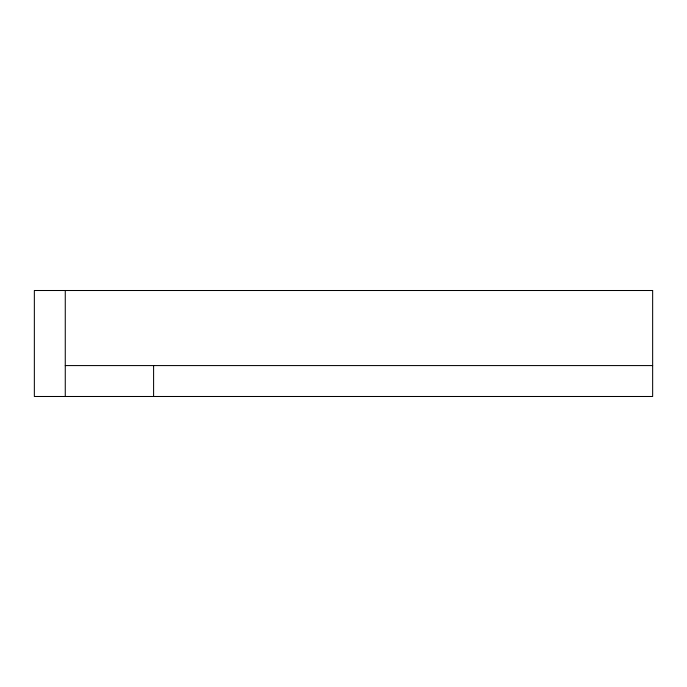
<?xml version="1.0" encoding="UTF-8"?>
<svg xmlns="http://www.w3.org/2000/svg" width="687" height="687" viewBox="0 0 687 687"><rect width="100%" height="100%" fill="white"/><g stroke="black" fill="none" stroke-linecap="round" stroke-linejoin="round"><path stroke-width="1.03" d="M65.265 365.578L652.65 365.578M153.596 365.578L153.596 396.493M65.265 290.507L65.265 396.493M652.65 290.507L34.35 290.507L34.35 396.493L652.65 396.493L652.65 290.507"/></g></svg>
